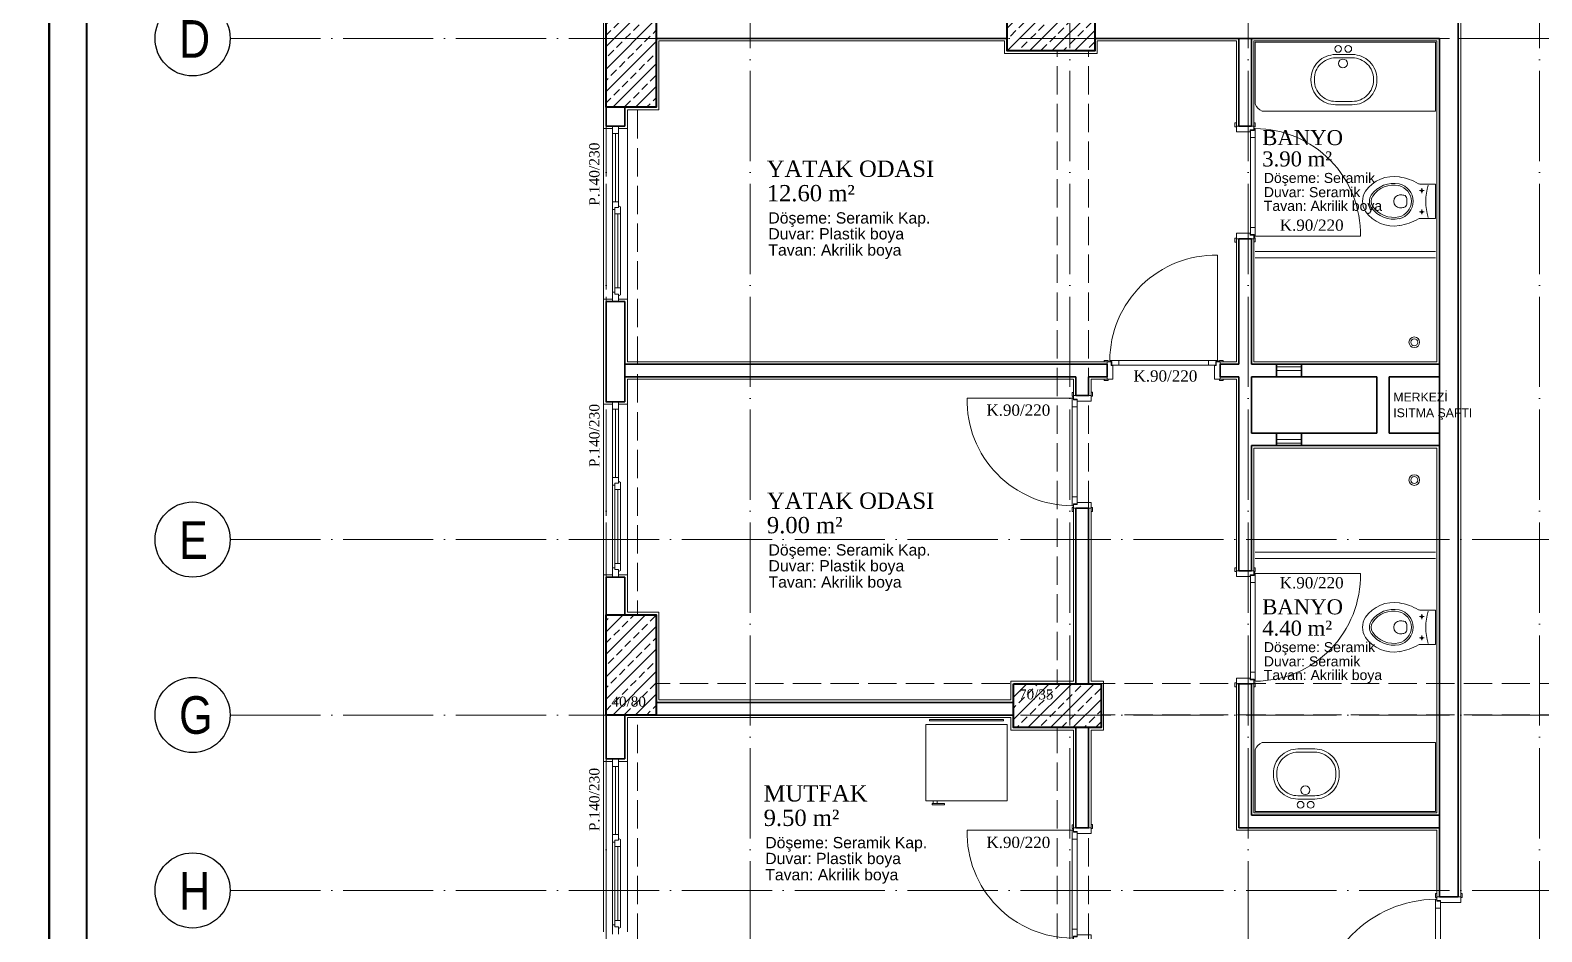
# Model space of a CAD drawing. Header units: millimetres. Extents: x 11587 to 81192, y -36083 to -25300.
# Drawn here: x 33812 to 35018, y -34493 to -33774 of the extents above; entities that cross this region are included whole.
import ezdxf

# ---------------------------------------------------------------- set-up
doc = ezdxf.new("R2010")
doc.units = ezdxf.units.MM
doc.linetypes.add('AKS', pattern=[30, 24, -3, 0, -3])
doc.linetypes.add('IZDUSUM1', pattern=[20, 7.5, -5, 7.5, 0])
for name, color, linetype, lineweight in [('rtm-aks balon', 20, 'Continuous', 25), ('rtm-aks balon yazı', 7, 'Continuous', 20), ('rtm-aks yeni', 7, 'AKS', 20), ('rtm-antet-02', 140, 'Continuous', 40), ('rtm-cam', 141, 'Continuous', 9), ('rtm-duv tugla', 22, 'Continuous', 35), ('rtm-izdusum-üst ince', 8, 'IZDUSUM1', 5), ('rtm-kapı-ahsap', 35, 'Continuous', 13), ('rtm-mhl-yazı-adı', 150, 'Continuous', 30), ('rtm-mhl-yazı-m2', 7, 'Continuous', 20), ('rtm-mhl-yazı-malzeme', 253, 'Continuous', 13), ('rtm-pen-ahsap', 35, 'Continuous', 13), ('rtm-plan katmanı-05', 205, 'Continuous', 20), ('rtm-plan katmanı-07', 135, 'Continuous', 9), ('rtm-sıva', 252, 'Continuous', 15), ('rtm-tarama-betonarme', 51, 'Continuous', 15), ('rtm-tas_betonarme', 50, 'Continuous', 40), ('rtm-tefris vitrifiye', 9, 'Continuous', 9)]:
    doc.layers.add(name, color=color, linetype=linetype, lineweight=lineweight)
doc.styles.add('AKSYAZI', font='ARIALN.TTF')
doc.styles.add('ARIAL', font='times.ttf')
doc.styles.get("Standard").update_dxf_attribs({"font": 'arial.ttf'})
doc.styles.add('VAZ-OLCU', font='times.ttf', dxfattribs={"height": 60})
pattern_1 = [(45, (12441.76, 20249.116), (-8.980256, 8.980256), []), (45, (12450.74, 20249.116), (-8.980256, 8.980256), [6.35, -3.175])]

# ---------------------------------------------------------------- blocks, each defined once
blk = doc.blocks.new('KİRİŞA')
at = {"layer": 'rtm-izdusum-üst ince', "ltscale": 1.5}
for points in [[(21869.4, -54029.2), (22149.4, -54029.2)], [(22219.4, -54029.2), (22629.4, -54029.2)], [(22189.4, -54544.2), (22189.4, -54039.2)], [(22214.4, -54544.2), (22214.4, -54039.2)], [(21829.4, -54489.2), (21829.4, -54084.2)], [(21854.4, -54489.2), (21854.4, -54084.2)], [(21869.4, -54544.2), (22154.4, -54544.2)], [(22224.4, -54544.2), (22629.4, -54544.2)], [(21829.4, -54829.2), (21829.4, -54569.2)], [(21854.4, -54829.2), (21854.4, -54569.2)], [(21869.4, -54569.2), (22154.4, -54569.2)], [(22224.4, -54569.2), (22629.4, -54569.2)], [(22189.4, -54829.2), (22189.4, -54579.2)], [(22214.4, -54829.2), (22214.4, -54579.2)]]:
    blk.add_lwpolyline(points, dxfattribs=at)
blk = doc.blocks.new('rty')
at = {"layer": 'rtm-kapı-ahsap'}
for p, q in [((-58244.9, -62700.3), (-58243.8, -62700.3)), ((-58244.9, -62703.4), (-58244.9, -62700.3)), ((-58243.8, -62700.3), (-58243.8, -62703.4)), ((-58243.8, -62707.4), (-58243.8, -62702.9)), ((-58229.8, -62702.9), (-58243.8, -62702.9)), ((-58229.8, -62700.4), (-58229.8, -62703.4)), ((-58228.8, -62700.4), (-58229.8, -62700.4)), ((-58229.8, -62702.9), (-58229.8, -62705.9)), ((-58228.8, -62703.4), (-58228.8, -62700.4)), ((-58243.8, -62703.4), (-58244.9, -62703.4)), ((-58232.8, -62707.4), (-58243.8, -62707.4)), ((-58232.8, -62705.9), (-58232.8, -62707.4)), ((-58229.8, -62705.9), (-58232.8, -62705.9)), ((-58232.6, -62706.4), (-58232.6, -62789.4)), ((-58232.6, -62706.4), (-58229.7, -62706.4)), ((-58228.8, -62712), (-58232.6, -62712)), ((-58229.8, -62703.4), (-58228.8, -62703.4)), ((-58229.8, -62704.9), (-58228.8, -62704.9)), ((-58229.7, -62706.4), (-58229.7, -62704.9)), ((-58228.8, -62790.9), (-58228.8, -62704.9)), ((-58144.8, -62704.9), (-58228.8, -62704.9)), ((-58228.8, -62783.7), (-58232.6, -62783.7)), ((-58243.8, -62792.3), (-58244.9, -62792.3)), ((-58244.9, -62792.3), (-58244.9, -62795.4)), ((-58244.9, -62795.4), (-58243.8, -62795.4)), ((-58243.8, -62788.4), (-58243.8, -62792.9)), ((-58232.8, -62788.4), (-58243.8, -62788.4)), ((-58243.8, -62795.4), (-58243.8, -62792.3)), ((-58229.8, -62792.9), (-58243.8, -62792.9)), ((-58232.8, -62789.9), (-58232.8, -62788.4)), ((-58229.8, -62789.9), (-58232.8, -62789.9)), ((-58232.6, -62789.4), (-58229.7, -62789.4)), ((-58229.8, -62792.9), (-58229.8, -62789.9)), ((-58229.8, -62790.9), (-58228.8, -62790.9)), ((-58229.8, -62795.4), (-58229.8, -62792.3)), ((-58229.8, -62792.3), (-58228.8, -62792.3)), ((-58228.8, -62795.4), (-58229.8, -62795.4)), ((-58229.7, -62789.4), (-58229.7, -62790.9)), ((-58228.8, -62792.3), (-58228.8, -62795.4))]:
    blk.add_line(p, q, dxfattribs=at)
at = {"layer": 'rtm-kapı-ahsap', "const_width": 0.392}
blk.add_lwpolyline([(-58229.2, -62703.9, 1), (-58229.2, -62704.5, 1)], format="xyb", close=True, dxfattribs=at)
at = {"layer": 'rtm-kapı-ahsap'}
blk.add_arc((-58229.1, -62706.6), 84.3, 270.2011, 1.1472, dxfattribs=at)
blk = doc.blocks.new('K-100')
at = {"layer": 'rtm-kapı-ahsap'}
for p, q in [((-34308.1, -13702.2), (-34307, -13702.2)), ((-34308.1, -13705.4), (-34308.1, -13702.2)), ((-34307, -13702.2), (-34307, -13705.4)), ((-34288, -13702.3), (-34288, -13705.4)), ((-34287, -13702.3), (-34288, -13702.3)), ((-34287, -13705.4), (-34287, -13702.3)), ((-34307, -13705.4), (-34308.1, -13705.4)), ((-34307, -13709.3), (-34307, -13704.8)), ((-34288, -13704.8), (-34307, -13704.8)), ((-34291, -13709.3), (-34307, -13709.3)), ((-34288, -13707.8), (-34291, -13707.8)), ((-34291, -13707.8), (-34291, -13709.3)), ((-34290.8, -13801.3), (-34290.8, -13708.3)), ((-34290.8, -13708.3), (-34287.9, -13708.3)), ((-34287, -13713.9), (-34290.8, -13713.9)), ((-34288, -13704.8), (-34288, -13707.8)), ((-34288, -13705.4), (-34287, -13705.4)), ((-34288, -13706.8), (-34287, -13706.8)), ((-34287.9, -13708.3), (-34287.9, -13706.8)), ((-34287, -13706.8), (-34287, -13802.8)), ((-34287, -13795.6), (-34290.8, -13795.6)), ((-34307, -13804.2), (-34308.1, -13804.2)), ((-34308.1, -13804.2), (-34308.1, -13807.3)), ((-34308.1, -13807.3), (-34307, -13807.3)), ((-34307, -13800.3), (-34307, -13804.8)), ((-34291, -13800.3), (-34307, -13800.3)), ((-34307, -13807.3), (-34307, -13804.2)), ((-34288, -13804.8), (-34307, -13804.8)), ((-34291, -13801.8), (-34291, -13800.3)), ((-34288, -13801.8), (-34291, -13801.8)), ((-34290.8, -13801.3), (-34287.9, -13801.3)), ((-34288, -13804.8), (-34288, -13801.8)), ((-34288, -13802.8), (-34287, -13802.8)), ((-34288, -13807.3), (-34288, -13804.2)), ((-34288, -13804.2), (-34287, -13804.2)), ((-34287, -13807.3), (-34288, -13807.3)), ((-34287.9, -13801.3), (-34287.9, -13802.8)), ((-34193, -13802.8), (-34287, -13802.8)), ((-34287, -13804.2), (-34287, -13807.3))]:
    blk.add_line(p, q, dxfattribs=at)
at = {"layer": 'rtm-kapı-ahsap', "const_width": 0.392}
blk.add_lwpolyline([(-34287.4, -13803.7, -1), (-34287.4, -13803.1, -1)], format="xyb", close=True, dxfattribs=at)
at = {"layer": 'rtm-kapı-ahsap'}
blk.add_arc((-34287.9, -13801.7), 94.9, 359.3332, 89.4605, dxfattribs=at)

msp = doc.modelspace()

# ---------------------------------------------------------------- hatches: boundary and pattern name
at = {"layer": 'rtm-tarama-betonarme'}
h = msp.add_hatch(dxfattribs=at)
h.set_pattern_fill('ANSI33', color=256, scale=2, style=0)
h.set_pattern_definition(pattern_1)
h.paths.add_polyline_path([(34271.19, -33755.13), (34311.19, -33755.13), (34311.19, -33835.13), (34271.19, -33835.13)])
h = msp.add_hatch(dxfattribs=at)
h.set_pattern_fill('ANSI33', color=256, scale=2, style=0)
h.set_pattern_definition(pattern_1)
h.paths.add_polyline_path([(34591.19, -33790.13), (34591.19, -33755.13), (34661.19, -33755.13), (34661.19, -33790.13)])
h = msp.add_hatch(dxfattribs=at)
h.set_pattern_fill('ANSI33', color=256, scale=2, style=0)
h.set_pattern_definition(pattern_1)
h.paths.add_polyline_path([(34271.19, -34240.13), (34311.19, -34240.13), (34311.19, -34320.13), (34271.19, -34320.13)])
h = msp.add_hatch(dxfattribs=at)
h.set_pattern_fill('ANSI33', color=256, scale=2, style=0)
h.set_pattern_definition(pattern_1)
h.paths.add_polyline_path([(34596.19, -34330.13), (34596.19, -34295.13), (34666.19, -34295.13), (34666.19, -34330.13)])

# ---------------------------------------------------------------- linework, layer by layer
at = {"layer": 'rtm-aks balon'}
for centre in [(33941.19, -33780.13), (33941.19, -34180.13), (33941.19, -34320.13), (33941.19, -34460.13)]:
    msp.add_circle(centre, 30, dxfattribs=at)
at = {"layer": 'rtm-aks yeni', "ltscale": 3}
for p, q in [((34271.19, -35680.13), (34271.19, -31980.13)), ((34386.19, -35680.13), (34386.19, -31980.13)), ((34641.19, -35680.13), (34641.19, -31980.13)), ((34783.69, -35680.13), (34783.69, -31980.13)), ((35016.19, -35680.13), (35016.19, -31980.13)), ((33971.19, -33780.13), (42336.19, -33780.13)), ((33971.19, -34180.13), (35761.19, -34180.13)), ((33971.19, -34320.13), (35111.19, -34320.13)), ((33971.19, -34460.13), (35546.19, -34460.13))]:
    msp.add_line(p, q, dxfattribs=at)
at = {"layer": 'rtm-antet-02'}
for points in [[(25171.61, -31582.89), (25171.61, -36082.89), (33826.61, -36082.89), (33826.61, -31582.89), (25171.61, -31582.89)], [(33826.61, -31582.89), (33826.61, -36082.89), (42481.61, -36082.89), (42481.61, -31582.89), (33826.61, -31582.89)]]:
    msp.add_lwpolyline(points, dxfattribs=at)
msp.add_lwpolyline([(33856.61, -31612.89), (33856.61, -36052.89), (42451.61, -36052.89), (42451.61, -31612.89)], close=True, dxfattribs=at)
at = {"layer": 'rtm-cam'}
for p, q in [((34278.69, -33910.63), (34278.69, -33856.13)), ((34280.44, -33979.13), (34280.44, -33920.13)), ((34278.69, -34130.63), (34278.69, -34076.13)), ((34280.44, -34199.13), (34280.44, -34140.13)), ((34278.69, -34415.63), (34278.69, -34361.13)), ((34280.44, -34484.13), (34280.44, -34425.13))]:
    msp.add_line(p, q, dxfattribs=at)
at = {"layer": 'rtm-duv tugla'}
for points in [[(34951.19, -34465.13), (34951.19, -33080.13)], [(34311.19, -33780.13), (34591.19, -33780.13)], [(34661.19, -33780.13), (34936.19, -33780.13)], [(34776.19, -33850.13), (34776.19, -33780.13)], [(34786.19, -33850.13), (34786.19, -33780.13)], [(34936.19, -34465.13), (34936.19, -33780.13)], [(34271.19, -33850.13), (34271.19, -33835.13)], [(34286.19, -33850.13), (34286.19, -33835.13)], [(34286.19, -33850.13), (34271.19, -33850.13)], [(34776.19, -33850.13), (34786.19, -33850.13)], [(34776.19, -34040.13), (34776.19, -33940.13)], [(34776.19, -33940.13), (34786.19, -33940.13)], [(34786.19, -34040.13), (34786.19, -33940.13)], [(34271.19, -34070.13), (34271.19, -33990.13)], [(34286.19, -33990.13), (34271.19, -33990.13)], [(34286.19, -34070.13), (34286.19, -33990.13)], [(34671.19, -34040.13), (34286.19, -34040.13)], [(34671.19, -34050.13), (34671.19, -34040.13)], [(34776.19, -34040.13), (34761.19, -34040.13)], [(34761.19, -34050.13), (34761.19, -34040.13)], [(34936.19, -34040.13), (34786.19, -34040.13)], [(34806.19, -34050.13), (34806.19, -34040.13)], [(34826.19, -34050.13), (34826.19, -34040.13)], [(34286.19, -34050.13), (34646.19, -34050.13)], [(34646.19, -34065.13), (34646.19, -34050.13)], [(34671.19, -34050.13), (34656.19, -34050.13)], [(34656.19, -34065.13), (34656.19, -34050.13)], [(34776.19, -34050.13), (34761.19, -34050.13)], [(34776.19, -34205.13), (34776.19, -34050.13)], [(34786.19, -34095.13), (34786.19, -34050.13)], [(34886.19, -34050.13), (34786.19, -34050.13)], [(34886.19, -34095.13), (34886.19, -34050.13)], [(34936.19, -34050.13), (34896.19, -34050.13)], [(34896.19, -34095.13), (34896.19, -34050.13)], [(34656.19, -34065.13), (34646.19, -34065.13)], [(34286.19, -34070.13), (34271.19, -34070.13)], [(34886.19, -34095.13), (34786.19, -34095.13)], [(34806.19, -34095.13), (34806.19, -34105.13)], [(34826.19, -34095.13), (34826.19, -34105.13)], [(34936.19, -34095.13), (34896.19, -34095.13)], [(34786.19, -34205.13), (34786.19, -34105.13)], [(34936.19, -34105.13), (34786.19, -34105.13)], [(34646.19, -34295.13), (34646.19, -34155.13)], [(34656.19, -34155.13), (34646.19, -34155.13)], [(34656.19, -34295.13), (34656.19, -34155.13)], [(34286.19, -34210.13), (34271.19, -34210.13)], [(34271.19, -34210.13), (34271.19, -34240.13)], [(34286.19, -34210.13), (34286.19, -34240.13)], [(34776.19, -34205.13), (34786.19, -34205.13)], [(34646.19, -34295.13), (34646.19, -34295.13)], [(34656.19, -34295.13), (34656.19, -34295.13)], [(34776.19, -34410.13), (34776.19, -34295.13)], [(34776.19, -34295.13), (34786.19, -34295.13)], [(34786.19, -34400.13), (34786.19, -34295.13)], [(34596.19, -34310.13), (34311.19, -34310.13)], [(34271.19, -34355.13), (34271.19, -34320.13)], [(34286.19, -34355.13), (34286.19, -34320.13)], [(34596.19, -34320.13), (34311.19, -34320.13)], [(34646.19, -34410.13), (34646.19, -34330.13)], [(34656.19, -34410.13), (34656.19, -34330.13)], [(34286.19, -34355.13), (34271.19, -34355.13)], [(34936.19, -34400.13), (34786.19, -34400.13)], [(34656.19, -34410.13), (34646.19, -34410.13)], [(34936.19, -34410.13), (34776.19, -34410.13)], [(34936.19, -34465.13), (34951.19, -34465.13)]]:
    msp.add_lwpolyline(points, dxfattribs=at)
at = {"layer": 'rtm-kapı-ahsap'}
for points in [[(34806.19, -34042.13), (34826.19, -34042.13)], [(34806.19, -34045.13), (34826.19, -34045.13)], [(34806.19, -34100.13), (34826.19, -34100.13)], [(34806.19, -34103.13), (34826.19, -34103.13)]]:
    msp.add_lwpolyline(points, dxfattribs=at)
at = {"layer": 'rtm-pen-ahsap'}
for p, q in [((34276.19, -33909.13), (34276.19, -33850.13)), ((34276.19, -33856.13), (34281.19, -33856.13)), ((34281.19, -33850.13), (34281.19, -33856.13)), ((34281.19, -33861.13), (34281.19, -33855.5)), ((34281.19, -33861.13), (34281.19, -33910.63)), ((34276.19, -33909.13), (34276.19, -33916.63)), ((34276.19, -33910.63), (34281.19, -33910.63)), ((34278.19, -33916.63), (34276.19, -33916.63)), ((34278.19, -33915.13), (34278.19, -33920.13)), ((34278.19, -33915.13), (34281.19, -33915.13)), ((34278.19, -33920.13), (34278.19, -33979.13)), ((34278.19, -33920.13), (34282.69, -33920.13)), ((34281.19, -33915.13), (34281.19, -33910.63)), ((34282.69, -33914.5), (34282.69, -33920.13)), ((34282.69, -33920.13), (34282.69, -33979.13)), ((34278.19, -33984.13), (34278.19, -33979.13)), ((34278.19, -33979.13), (34282.69, -33979.13)), ((34282.69, -33984.77), (34282.69, -33979.13)), ((34276.19, -33982.63), (34278.19, -33982.63)), ((34276.19, -33982.63), (34276.19, -33990.13)), ((34278.19, -33984.13), (34281.19, -33984.13)), ((34281.19, -33990.13), (34281.19, -33984.13)), ((34276.19, -34129.13), (34276.19, -34070.13)), ((34276.19, -34076.13), (34281.19, -34076.13)), ((34281.19, -34070.13), (34281.19, -34076.13)), ((34281.19, -34081.13), (34281.19, -34075.5)), ((34281.19, -34081.13), (34281.19, -34130.63)), ((34276.19, -34129.13), (34276.19, -34136.63)), ((34276.19, -34130.63), (34281.19, -34130.63)), ((34278.19, -34136.63), (34276.19, -34136.63)), ((34278.19, -34135.13), (34278.19, -34140.13)), ((34278.19, -34135.13), (34281.19, -34135.13)), ((34281.19, -34135.13), (34281.19, -34130.63)), ((34282.69, -34134.5), (34282.69, -34140.13)), ((34278.19, -34140.13), (34278.19, -34199.13)), ((34278.19, -34140.13), (34282.69, -34140.13)), ((34282.69, -34140.13), (34282.69, -34199.13)), ((34276.19, -34202.63), (34278.19, -34202.63)), ((34276.19, -34202.63), (34276.19, -34210.13)), ((34278.19, -34204.13), (34278.19, -34199.13)), ((34278.19, -34199.13), (34282.69, -34199.13)), ((34278.19, -34204.13), (34281.19, -34204.13)), ((34281.19, -34210.13), (34281.19, -34204.13)), ((34282.69, -34204.77), (34282.69, -34199.13)), ((34276.19, -34414.13), (34276.19, -34355.13)), ((34276.19, -34361.13), (34281.19, -34361.13)), ((34281.19, -34355.13), (34281.19, -34361.13)), ((34281.19, -34366.13), (34281.19, -34360.5)), ((34281.19, -34366.13), (34281.19, -34415.63)), ((34276.19, -34414.13), (34276.19, -34421.63)), ((34276.19, -34415.63), (34281.19, -34415.63)), ((34278.19, -34421.63), (34276.19, -34421.63)), ((34278.19, -34420.13), (34278.19, -34425.13)), ((34278.19, -34420.13), (34281.19, -34420.13)), ((34278.19, -34425.13), (34278.19, -34484.13)), ((34278.19, -34425.13), (34282.69, -34425.13)), ((34281.19, -34420.13), (34281.19, -34415.63)), ((34282.69, -34419.5), (34282.69, -34425.13)), ((34282.69, -34425.13), (34282.69, -34484.13)), ((34276.19, -34487.63), (34278.19, -34487.63)), ((34276.19, -34487.63), (34276.19, -34495.13)), ((34278.19, -34489.13), (34278.19, -34484.13)), ((34278.19, -34484.13), (34282.69, -34484.13)), ((34282.69, -34489.77), (34282.69, -34484.13)), ((34278.19, -34489.13), (34281.19, -34489.13)), ((34281.19, -34495.13), (34281.19, -34489.13))]:
    msp.add_line(p, q, dxfattribs=at)
for points in [[(34282.69, -33914.5), (34281.19, -33913.63)], [(34282.69, -33984.77), (34281.19, -33985.64)], [(34282.69, -34134.5), (34281.19, -34133.63)], [(34282.69, -34204.77), (34281.19, -34205.64)], [(34282.69, -34419.5), (34281.19, -34418.63)], [(34282.69, -34489.77), (34281.19, -34490.64)]]:
    msp.add_lwpolyline(points, dxfattribs=at)
at = {"layer": 'rtm-plan katmanı-05', "ltscale": 0.6}
for points in [[(34269.19, -33852.13), (34269.19, -33988.13)], [(34288.19, -33852.13), (34288.19, -33988.13)], [(34269.19, -34072.13), (34269.19, -34208.13)], [(34288.19, -34072.13), (34288.19, -34208.13)], [(34269.19, -34357.13), (34269.19, -34493.13)], [(34288.19, -34357.13), (34288.19, -34493.13)]]:
    msp.add_lwpolyline(points, dxfattribs=at)
at = {"layer": 'rtm-plan katmanı-07'}
for points in [[(34276.19, -33916.63), (34276.19, -33982.63)], [(34276.19, -34136.63), (34276.19, -34202.63)], [(34276.19, -34421.63), (34276.19, -34487.63)]]:
    msp.add_lwpolyline(points, dxfattribs=at)
at = {"layer": 'rtm-sıva'}
for points in [[(34953.19, -33080.13), (34953.19, -34465.13)], [(34276.19, -33703.13), (34269.19, -33703.13), (34269.19, -33852.13), (34276.19, -33852.13)], [(34774.19, -33850.13), (34774.19, -33782.13), (34663.19, -33782.13), (34663.19, -33792.13), (34589.19, -33792.13), (34589.19, -33782.13), (34313.19, -33782.13), (34313.19, -33837.13), (34288.19, -33837.13), (34288.19, -33852.13), (34281.19, -33852.13)], [(34788.19, -33940.13), (34788.19, -34038.13), (34934.19, -34038.13), (34934.19, -33782.13), (34788.19, -33782.13), (34788.19, -33850.13)], [(34761.19, -34038.13), (34774.19, -34038.13), (34774.19, -33940.13)], [(34276.19, -34072.13), (34269.19, -34072.13), (34269.19, -33988.13), (34276.19, -33988.13)], [(34281.19, -33988.13), (34288.19, -33988.13), (34288.19, -34038.13), (34671.19, -34038.13)], [(34281.19, -34072.13), (34288.19, -34072.13), (34288.19, -34052.13), (34644.19, -34052.13), (34644.19, -34065.13)], [(34658.19, -34065.13), (34658.19, -34052.13), (34671.19, -34052.13)], [(34774.19, -34205.13), (34774.19, -34052.13), (34761.19, -34052.13)], [(34788.19, -34205.13), (34788.19, -34107.13), (34934.19, -34107.13), (34934.19, -34398.13), (34788.19, -34398.13), (34788.19, -34295.13)], [(34281.19, -34208.13), (34288.19, -34208.13), (34288.19, -34238.13), (34313.19, -34238.13), (34313.19, -34308.13), (34594.19, -34308.13), (34594.19, -34293.13), (34644.19, -34293.13), (34644.19, -34155.13)], [(34658.19, -34155.13), (34658.19, -34293.13), (34668.19, -34293.13), (34668.19, -34332.13), (34658.19, -34332.13), (34658.19, -34410.13)], [(34276.19, -34357.13), (34269.19, -34357.13), (34269.19, -34208.13), (34276.19, -34208.13)], [(34774.19, -34295.13), (34774.19, -34412.13), (34934.19, -34412.13), (34934.19, -34465.13)], [(34281.19, -34357.13), (34288.19, -34357.13), (34288.19, -34322.13), (34594.19, -34322.13), (34594.19, -34332.13), (34644.19, -34332.13), (34644.19, -34410.13)]]:
    msp.add_lwpolyline(points, dxfattribs=at)
at = {"layer": 'rtm-tas_betonarme'}
for points in [[(34271.19, -33755.13), (34311.19, -33755.13), (34311.19, -33835.13), (34271.19, -33835.13)], [(34591.19, -33755.13), (34661.19, -33755.13), (34661.19, -33790.13), (34591.19, -33790.13)], [(34271.19, -34240.13), (34311.19, -34240.13), (34311.19, -34320.13), (34271.19, -34320.13)], [(34596.19, -34295.13), (34666.19, -34295.13), (34666.19, -34330.13), (34596.19, -34330.13)]]:
    msp.add_lwpolyline(points, close=True, dxfattribs=at)
at = {"layer": 'rtm-tefris vitrifiye'}
for p, q in [((34920.6, -33896.39), (34933.19, -33896.39)), ((34933.19, -33923.88), (34933.19, -33896.39)), ((34910.09, -33907.97), (34910.09, -33912.3)), ((34924.07, -33901.61), (34920.36, -33901.61)), ((34922.19, -33899.77), (34922.19, -33903.68)), ((34924.07, -33918.66), (34920.36, -33918.66)), ((34922.19, -33920.5), (34922.19, -33916.59)), ((34920.6, -33923.88), (34933.19, -33923.88)), ((34924.07, -34241.61), (34920.36, -34241.61)), ((34920.6, -34236.39), (34933.19, -34236.39)), ((34922.19, -34239.77), (34922.19, -34243.68)), ((34933.19, -34236.39), (34933.19, -34263.88)), ((34910.09, -34252.3), (34910.09, -34247.97)), ((34922.19, -34260.5), (34922.19, -34256.59)), ((34924.07, -34258.66), (34920.36, -34258.66)), ((34920.6, -34263.88), (34933.19, -34263.88)), ((34526.29, -34327.7), (34526.29, -34388.7)), ((34591.29, -34327.7), (34526.29, -34327.7)), ((34529.29, -34323.7), (34588.29, -34323.7)), ((34529.29, -34324.7), (34529.29, -34323.7)), ((34588.29, -34324.7), (34529.29, -34324.7)), ((34588.29, -34323.7), (34588.29, -34324.7)), ((34591.29, -34388.7), (34591.29, -34327.7)), ((34531.29, -34391.7), (34531.29, -34390.7)), ((34531.29, -34390.7), (34541.29, -34390.7)), ((34532.29, -34388.7), (34532.29, -34390.7)), ((34535.29, -34388.7), (34535.29, -34390.7)), ((34541.29, -34390.7), (34541.29, -34391.7)), ((34541.29, -34391.7), (34531.29, -34391.7))]:
    msp.add_line(p, q, dxfattribs=at)
for points in [[(34933.19, -33838.13), (34794.77, -33838.13, -0.2032744), (34789.19, -33832.55), (34789.19, -33783.13), (34933.19, -33783.13), (34933.19, -33838.13)], [(34833.72, -33813.5), (34833.72, -33812.61, -0.4142136), (34853.33, -33793.01), (34866.72, -33793.01, -0.4142136), (34886.32, -33812.61), (34886.32, -33813.5, -0.4142136), (34866.72, -33833.1), (34853.33, -33833.1, -0.4142136)], [(34836.4, -33813.5), (34836.4, -33812.61, -0.4142136), (34853.33, -33795.68), (34866.72, -33795.68, -0.4142136), (34883.65, -33812.61), (34883.65, -33813.5, -0.4142136), (34866.72, -33830.43), (34853.33, -33830.43, -0.4142136)], [(34933.19, -34342.13), (34794.77, -34342.13, 0.2032744), (34789.19, -34347.72), (34789.19, -34397.13), (34933.19, -34397.13), (34933.19, -34342.13)], [(34803.72, -34366.77), (34803.72, -34367.66, 0.4142136), (34823.33, -34387.26), (34836.72, -34387.26, 0.4142136), (34856.32, -34367.66), (34856.32, -34366.77, 0.4142136), (34836.72, -34347.17), (34823.33, -34347.17, 0.4142136)], [(34806.4, -34366.77), (34806.4, -34367.66, 0.4142136), (34823.33, -34384.59), (34836.72, -34384.59, 0.4142136), (34853.65, -34367.66), (34853.65, -34366.77, 0.4142136), (34836.72, -34349.84), (34823.33, -34349.84, 0.4142136)]]:
    msp.add_lwpolyline(points, format="xyb", close=True, dxfattribs=at)
for points in [[(34933.19, -33950.13), (34789.19, -33950.13)], [(34933.19, -33955.13), (34789.19, -33955.13)], [(34933.19, -34190.13), (34789.19, -34190.13)], [(34933.19, -34195.13), (34789.19, -34195.13)], [(34526.29, -34388.7), (34591.29, -34388.7)]]:
    msp.add_lwpolyline(points, dxfattribs=at)
for centre, radius in [((34855.45, -33788.55), 2.67), ((34863.47, -33788.55), 2.67), ((34859.19, -33800.13), 3.56), ((34922.19, -33901.61), 0.825), ((34922.19, -33918.66), 0.825), ((34916.19, -34022.63), 4.25), ((34916.19, -34022.63), 2.75), ((34916.19, -34132.63), 4.25), ((34916.19, -34132.63), 2.75), ((34922.19, -34241.61), 0.825), ((34922.19, -34258.66), 0.825), ((34829.19, -34380.13), 3.56), ((34825.45, -34391.72), 2.67), ((34833.47, -34391.72), 2.67)]:
    msp.add_circle(centre, radius, dxfattribs=at)
for centre, radius, start, end in [((34899.81, -33917.83), 27.5, 80.50823, 145.09555), ((34899.81, -33917.83), 22, 78.5694, 144.81148), ((34900.96, -33910.21), 14.3, 0.2662, 77.18786), ((34897.44, -33934.16), 44, 59.90538, 81.23608), ((34920.6, -33894.19), 2.2, 239.90538, 270), ((34889.74, -33910.13), 14.85, 147.23949, 212.76051), ((34889.74, -33910.13), 9.35, 147.83251, 212.16753), ((34889.74, -33910.13), 7.92, 147.83251, 212.16753), ((34899.81, -33917.83), 20.57, 78.5694, 144.81148), ((34904.87, -33910.11), 5.11, 90, 179.73777), ((34900.96, -33910.21), 12.87, 0.2662, 77.18786), ((34905.19, -33917.94), 12.95, 77.82692, 93.31203), ((34907.34, -33907.97), 2.75, 0, 77.82692), ((34969.38, -33910.13), 44, 162.84732, 197.15271), ((34899.81, -33902.43), 27.5, 214.90445, 279.49177), ((34899.81, -33902.43), 22, 215.18852, 281.4306), ((34899.81, -33902.43), 20.57, 215.18852, 281.4306), ((34904.87, -33910.16), 5.12, 180.26223, 270), ((34900.96, -33910.06), 12.87, 282.81214, 359.7338), ((34900.96, -33910.06), 14.3, 282.81214, 359.7338), ((34905.19, -33902.33), 12.95, 266.68797, 282.17308), ((34907.34, -33912.3), 2.75, 282.17308, 0), ((34897.44, -33886.1), 44, 278.76392, 300.09462), ((34920.6, -33926.08), 2.2, 90, 120.09462), ((34899.81, -34257.83), 27.5, 80.50823, 145.09555), ((34897.44, -34274.16), 44, 59.90538, 81.23608), ((34889.74, -34250.13), 14.85, 147.23949, 212.76051), ((34889.74, -34250.13), 9.35, 147.83247, 212.16749), ((34889.74, -34250.13), 7.92, 147.83247, 212.16749), ((34899.81, -34257.83), 22, 78.5694, 144.81148), ((34899.81, -34257.83), 20.57, 78.5694, 144.81148), ((34904.87, -34250.11), 5.12, 90, 179.73777), ((34900.96, -34250.21), 12.87, 0.2662, 77.18786), ((34900.96, -34250.21), 14.3, 0.2662, 77.18786), ((34905.19, -34257.94), 12.95, 77.82692, 93.31203), ((34907.34, -34247.97), 2.75, 0, 77.82692), ((34920.6, -34234.19), 2.2, 239.90538, 270), ((34969.38, -34250.13), 44, 162.84729, 197.15268), ((34899.81, -34242.43), 27.5, 214.90445, 279.49177), ((34899.81, -34242.43), 22, 215.18852, 281.4306), ((34899.81, -34242.43), 20.57, 215.18852, 281.4306), ((34904.87, -34250.16), 5.11, 180.26223, 270), ((34900.96, -34250.06), 12.87, 282.81214, 359.7338), ((34900.96, -34250.06), 14.3, 282.81214, 359.7338), ((34905.19, -34242.33), 12.95, 266.68797, 282.17308), ((34907.34, -34252.3), 2.75, 282.17308, 0), ((34897.44, -34226.1), 44, 278.76392, 300.09462), ((34920.6, -34266.08), 2.2, 90, 120.09462)]:
    msp.add_arc(centre, radius, start, end, dxfattribs=at)

# ---------------------------------------------------------------- block references
at = {"layer": 'rtm-izdusum-üst ince'}
msp.add_blockref('KİRİŞA', (12441.76, 20249.12), dxfattribs=at)
at = {"layer": 'rtm-kapı-ahsap', "xscale": -1}
for p, rotation in [((93017.97, -96643), 180), ((97464.06, 24191.65), 270)]:
    msp.add_blockref('rty', p, dxfattribs=dict(at, rotation=rotation))
for name, p in [('rty', (-23585.59, 28637.74)), ('rty', (-23585.59, 28292.74)), ('K-100', (646.21, -20760.34))]:
    msp.add_blockref(name, p, dxfattribs=at)
at = {"layer": 'rtm-kapı-ahsap'}
msp.add_blockref('rty', (93017.97, 28497.74), dxfattribs=at)

# ---------------------------------------------------------------- texts
at = {"layer": 'rtm-aks balon yazı', "char_height": 30, "width": 27.7214, "attachment_point": 7, "style": 'AKSYAZI'}
for s, insert in [('D', (33930.4, -33795.55)), ('E', (33930.4, -34195.55)), ('G', (33930.4, -34335.55)), ('H', (33930.4, -34475.55))]:
    msp.add_mtext(s, dxfattribs=dict(at, insert=insert))
at = {"layer": 'rtm-mhl-yazı-adı', "style": 'ARIAL'}
for s, height, p in [('BANYO', 12, (34794.83, -33865.31)), ('YATAK ODASI', 13, (34399.4, -33890.64)), ('YATAK ODASI', 13, (34399.51, -34155.6)), ('BANYO', 12, (34794.83, -34239.79)), ('MUTFAK', 13, (34396.92, -34389.2))]:
    msp.add_text(s, height=height, dxfattribs=at).set_placement(p)
at = {"layer": 'rtm-mhl-yazı-m2', "style": 'ARIAL'}
for s, height, p in [('3.90 m² ', 12, (34794.83, -33882.33)), ('12.60 m² ', 13, (34399.4, -33910.13)), ('9.00 m² ', 13, (34399.51, -34175.09)), ('4.40 m² ', 12, (34794.83, -34256.82)), ('40/80', 8, (34275.44, -34313.43)), ('70/35', 8, (34600.71, -34307.67)), ('9.50 m² ', 13, (34396.92, -34408.69))]:
    msp.add_text(s, height=height, dxfattribs=at).set_placement(p)
at = {"layer": 'rtm-mhl-yazı-malzeme', "style": 'VAZ-OLCU'}
for s, height, rotation, p in [('P.140/230', 8.192, 90.0398, (34265.91, -33913.77)), ('K.90/220', 9, 359.9602, (34808.79, -33933.68)), ('K.90/220', 9, 359.9602, (34692.05, -34054.03)), ('P.140/230', 8.192, 90.0398, (34265.91, -34122.39)), ('K.90/220', 9, 359.9602, (34574.67, -34081.26)), ('K.90/220', 9, 359.9602, (34808.79, -34219.09)), ('P.140/230', 8.192, 90.0398, (34265.91, -34412.86)), ('K.90/220', 9, 359.9602, (34574.67, -34426.27))]:
    msp.add_text(s, height=height, rotation=rotation, dxfattribs=at).set_placement(p)
at = {"layer": 'rtm-mhl-yazı-malzeme'}
for s, height, p in [('Döşeme: Seramik', 8, (34796.11, -33895.48)), ('Duvar: Seramik', 8, (34796.11, -33906.84)), ('Döşeme: Seramik Kap.', 9, (34400.69, -33927.9)), ('Tavan: Akrilik boya ', 8, (34796.11, -33917.75)), ('Duvar: Plastik boya ', 9, (34400.69, -33940.57)), ('Tavan: Akrilik boya ', 9, (34400.69, -33953.5)), ('MERKEZİ', 7, (34899.42, -34069.9)), ('ISITMA ŞAFTI', 7, (34899.42, -34082.43)), ('Döşeme: Seramik Kap.', 9, (34400.8, -34192.87)), ('Duvar: Plastik boya ', 9, (34400.8, -34205.53)), ('Tavan: Akrilik boya ', 9, (34400.8, -34218.47)), ('Döşeme: Seramik', 8, (34796.11, -34269.96)), ('Duvar: Seramik', 8, (34796.11, -34281.32)), ('Tavan: Akrilik boya ', 8, (34796.11, -34292.23)), ('Döşeme: Seramik Kap.', 9, (34398.21, -34426.47)), ('Duvar: Plastik boya ', 9, (34398.21, -34439.13)), ('Tavan: Akrilik boya ', 9, (34398.21, -34452.07))]:
    msp.add_text(s, height=height, dxfattribs=at).set_placement(p)

doc.saveas('drawing.dxf')
